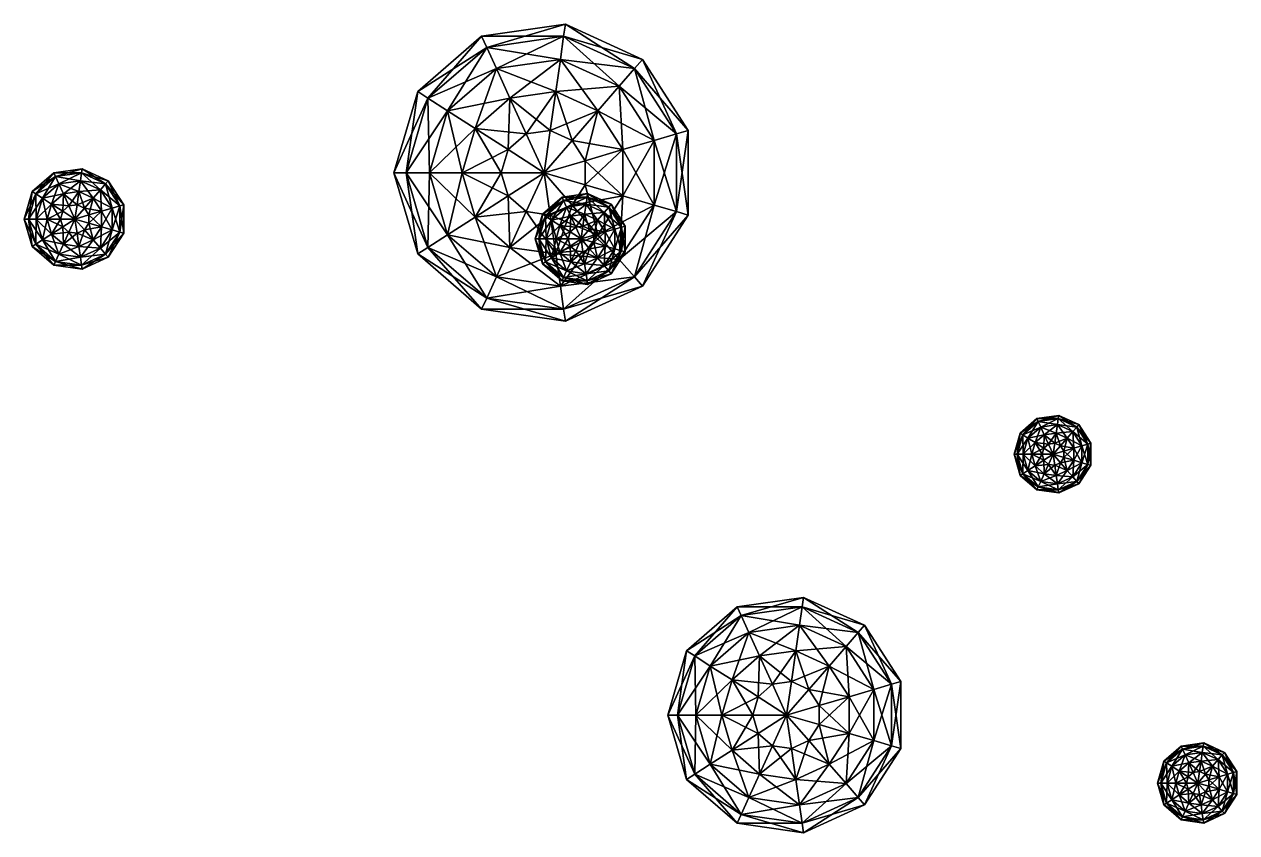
# Model space of a CAD drawing. Header units: metres. Extents: x -9.6 to 40.2, y -11 to 41.4.
# Drawn here: x 21 to 40.18, y -0.57 to 12.22 of the extents above; entities that cross this region are included whole.
import ezdxf

# ---------------------------------------------------------------- set-up
doc = ezdxf.new("R2010")
doc.units = ezdxf.units.M

msp = doc.modelspace()

# ---------------------------------------------------------------- meshes
at = {"layer": '4', "color": 3}
mesh = msp.add_polyface(dxfattribs=at)
corners = [(29.223, 9.874, -4.281), (28.547, 9.874, -4.184), (27.926, 9.874, -3.9), (27.409, 9.874, -3.453), (27.04, 9.874, -2.878), (26.848, 9.874, -2.223), (26.848, 9.874, -1.54), (27.04, 9.874, -0.885), (27.409, 9.874, -0.31), (27.926, 9.874, 0.137), (28.547, 9.874, 0.42), (29.223, 9.874, 0.518), (29.223, 9.874, -4.281), (28.654, 9.509, -4.184), (28.131, 9.173, -3.9), (27.697, 8.894, -3.453), (27.387, 8.694, -2.878), (27.225, 8.59, -2.223), (27.225, 8.59, -1.54), (27.387, 8.694, -0.885), (27.697, 8.894, -0.31), (28.131, 9.173, 0.137), (28.654, 9.509, 0.42), (29.223, 9.874, 0.518), (29.223, 9.874, -4.281), (28.942, 9.259, -4.184), (28.684, 8.694, -3.9), (28.469, 8.225, -3.453), (28.316, 7.889, -2.878), (28.236, 7.714, -2.223), (28.236, 7.714, -1.54), (28.316, 7.889, -0.885), (28.469, 8.225, -0.31), (28.684, 8.694, 0.137), (28.942, 9.259, 0.42), (29.223, 9.874, 0.518), (29.223, 9.874, -4.281), (29.319, 9.205, -4.184), (29.407, 8.59, -3.9), (29.481, 8.08, -3.453), (29.533, 7.714, -2.878), (29.561, 7.524, -2.223), (29.561, 7.524, -1.54), (29.533, 7.714, -0.885), (29.481, 8.08, -0.31), (29.407, 8.59, 0.137), (29.319, 9.205, 0.42), (29.223, 9.874, 0.518), (29.223, 9.874, -4.281), (29.665, 9.363, -4.184), (30.072, 8.894, -3.9), (30.41, 8.504, -3.453), (30.652, 8.225, -2.878), (30.778, 8.08, -2.223), (30.778, 8.08, -1.54), (30.652, 8.225, -0.885), (30.41, 8.504, -0.31), (30.072, 8.894, 0.137), (29.665, 9.363, 0.42), (29.223, 9.874, 0.518), (29.223, 9.874, -4.281), (29.871, 9.684, -4.184), (30.467, 9.509, -3.9), (30.962, 9.363, -3.453), (31.317, 9.259, -2.878), (31.501, 9.205, -2.223), (31.501, 9.205, -1.54), (31.317, 9.259, -0.885), (30.962, 9.363, -0.31), (30.467, 9.509, 0.137), (29.871, 9.684, 0.42), (29.223, 9.874, 0.518), (29.223, 9.874, -4.281), (29.871, 10.065, -4.184), (30.467, 10.24, -3.9), (30.962, 10.385, -3.453), (31.317, 10.489, -2.878), (31.501, 10.543, -2.223), (31.501, 10.543, -1.54), (31.317, 10.489, -0.885), (30.962, 10.385, -0.31), (30.467, 10.24, 0.137), (29.871, 10.065, 0.42), (29.223, 9.874, 0.518), (29.223, 9.874, -4.281), (29.665, 10.385, -4.184), (30.072, 10.855, -3.9), (30.41, 11.245, -3.453), (30.652, 11.524, -2.878), (30.778, 11.669, -2.223), (30.778, 11.669, -1.54), (30.652, 11.524, -0.885), (30.41, 11.245, -0.31), (30.072, 10.855, 0.137), (29.665, 10.385, 0.42), (29.223, 9.874, 0.518), (29.223, 9.874, -4.281), (29.319, 10.543, -4.184), (29.407, 11.158, -3.9), (29.481, 11.669, -3.453), (29.533, 12.034, -2.878), (29.561, 12.225, -2.223), (29.561, 12.225, -1.54), (29.533, 12.034, -0.885), (29.481, 11.669, -0.31), (29.407, 11.158, 0.137), (29.319, 10.543, 0.42), (29.223, 9.874, 0.518), (29.223, 9.874, -4.281), (28.942, 10.489, -4.184), (28.684, 11.054, -3.9), (28.469, 11.524, -3.453), (28.316, 11.859, -2.878), (28.236, 12.034, -2.223), (28.236, 12.034, -1.54), (28.316, 11.859, -0.885), (28.469, 11.524, -0.31), (28.684, 11.054, 0.137), (28.942, 10.489, 0.42), (29.223, 9.874, 0.518), (29.223, 9.874, -4.281), (28.654, 10.24, -4.184), (28.131, 10.576, -3.9), (27.697, 10.855, -3.453), (27.387, 11.054, -2.878), (27.225, 11.158, -2.223), (27.225, 11.158, -1.54), (27.387, 11.054, -0.885), (27.697, 10.855, -0.31), (28.131, 10.576, 0.137), (28.654, 10.24, 0.42), (29.223, 9.874, 0.518), (29.223, 9.874, -4.281), (28.547, 9.874, -4.184), (27.926, 9.874, -3.9), (27.409, 9.874, -3.453), (27.04, 9.874, -2.878), (26.848, 9.874, -2.223), (26.848, 9.874, -1.54), (27.04, 9.874, -0.885), (27.409, 9.874, -0.31), (27.926, 9.874, 0.137), (28.547, 9.874, 0.42), (29.223, 9.874, 0.518)]
mesh.append_faces([[corners[k] for k in face] for face in [(0, 12, 13), (1, 13, 14), (2, 14, 15), (3, 15, 16), (4, 16, 17), (5, 17, 18), (6, 18, 19), (7, 19, 20), (8, 20, 21), (9, 21, 22), (10, 22, 23), (12, 24, 25), (13, 25, 26), (14, 26, 27), (15, 27, 28), (16, 28, 29), (17, 29, 30), (18, 30, 31), (19, 31, 32), (20, 32, 33), (21, 33, 34), (22, 34, 35), (24, 36, 37), (25, 37, 38), (26, 38, 39), (27, 39, 40), (28, 40, 41), (29, 41, 42), (30, 42, 43), (31, 43, 44), (32, 44, 45), (33, 45, 46), (34, 46, 47), (36, 48, 49), (37, 49, 50), (38, 50, 51), (39, 51, 52), (40, 52, 53), (41, 53, 54), (42, 54, 55), (43, 55, 56), (44, 56, 57), (45, 57, 58), (46, 58, 59), (48, 60, 61), (49, 61, 62), (50, 62, 63), (51, 63, 64), (52, 64, 65), (53, 65, 66), (54, 66, 67), (55, 67, 68), (56, 68, 69), (57, 69, 70), (58, 70, 71), (60, 72, 73), (61, 73, 74), (62, 74, 75), (63, 75, 76), (64, 76, 77), (65, 77, 78), (66, 78, 79), (67, 79, 80), (68, 80, 81), (69, 81, 82), (70, 82, 83), (72, 84, 85), (73, 85, 86), (74, 86, 87), (75, 87, 88), (76, 88, 89), (77, 89, 90), (78, 90, 91), (79, 91, 92), (80, 92, 93), (81, 93, 94), (82, 94, 95), (84, 96, 97), (85, 97, 98), (86, 98, 99), (87, 99, 100), (88, 100, 101), (89, 101, 102), (90, 102, 103), (91, 103, 104), (92, 104, 105), (93, 105, 106), (94, 106, 107), (96, 108, 109), (97, 109, 110), (98, 110, 111), (99, 111, 112), (100, 112, 113), (101, 113, 114), (102, 114, 115), (103, 115, 116), (104, 116, 117), (105, 117, 118), (106, 118, 119), (108, 120, 121), (109, 121, 122), (110, 122, 123), (111, 123, 124), (112, 124, 125), (113, 125, 126), (114, 126, 127), (115, 127, 128), (116, 128, 129), (117, 129, 130), (118, 130, 131), (120, 132, 133), (121, 133, 134), (122, 134, 135), (123, 135, 136), (124, 136, 137), (125, 137, 138), (126, 138, 139), (127, 139, 140), (128, 140, 141), (129, 141, 142), (130, 142, 143), (0, 13, 1), (1, 14, 2), (2, 15, 3), (3, 16, 4), (4, 17, 5), (5, 18, 6), (6, 19, 7), (7, 20, 8), (8, 21, 9), (9, 22, 10), (10, 23, 11), (12, 25, 13), (13, 26, 14), (14, 27, 15), (15, 28, 16), (16, 29, 17), (17, 30, 18), (18, 31, 19), (19, 32, 20), (20, 33, 21), (21, 34, 22), (22, 35, 23), (24, 37, 25), (25, 38, 26), (26, 39, 27), (27, 40, 28), (28, 41, 29), (29, 42, 30), (30, 43, 31), (31, 44, 32), (32, 45, 33), (33, 46, 34), (34, 47, 35), (36, 49, 37), (37, 50, 38), (38, 51, 39), (39, 52, 40), (40, 53, 41), (41, 54, 42), (42, 55, 43), (43, 56, 44), (44, 57, 45), (45, 58, 46), (46, 59, 47), (48, 61, 49), (49, 62, 50), (50, 63, 51), (51, 64, 52), (52, 65, 53), (53, 66, 54), (54, 67, 55), (55, 68, 56), (56, 69, 57), (57, 70, 58), (58, 71, 59), (60, 73, 61), (61, 74, 62), (62, 75, 63), (63, 76, 64), (64, 77, 65), (65, 78, 66), (66, 79, 67), (67, 80, 68), (68, 81, 69), (69, 82, 70), (70, 83, 71), (72, 85, 73), (73, 86, 74), (74, 87, 75), (75, 88, 76), (76, 89, 77), (77, 90, 78), (78, 91, 79), (79, 92, 80), (80, 93, 81), (81, 94, 82), (82, 95, 83), (84, 97, 85), (85, 98, 86), (86, 99, 87), (87, 100, 88), (88, 101, 89), (89, 102, 90), (90, 103, 91), (91, 104, 92), (92, 105, 93), (93, 106, 94), (94, 107, 95), (96, 109, 97), (97, 110, 98), (98, 111, 99), (99, 112, 100), (100, 113, 101), (101, 114, 102), (102, 115, 103), (103, 116, 104), (104, 117, 105), (105, 118, 106), (106, 119, 107), (108, 121, 109), (109, 122, 110), (110, 123, 111), (111, 124, 112), (112, 125, 113), (113, 126, 114), (114, 127, 115), (115, 128, 116), (116, 129, 117), (117, 130, 118), (118, 131, 119), (120, 133, 121), (121, 134, 122), (122, 135, 123), (123, 136, 124), (124, 137, 125), (125, 138, 126), (126, 139, 127), (127, 140, 128), (128, 141, 129), (129, 142, 130), (130, 143, 131)]], dxfattribs={"color": 3})
mesh = msp.add_polyface(dxfattribs=at)
corners = [(21.804, 9.142, -3.128), (21.576, 9.142, -3.095), (21.366, 9.142, -2.999), (21.191, 9.142, -2.848), (21.067, 9.142, -2.654), (21.002, 9.142, -2.432), (21.002, 9.142, -2.201), (21.067, 9.142, -1.98), (21.191, 9.142, -1.786), (21.366, 9.142, -1.635), (21.576, 9.142, -1.539), (21.804, 9.142, -1.506), (21.804, 9.142, -3.128), (21.612, 9.019, -3.095), (21.435, 8.905, -2.999), (21.289, 8.811, -2.848), (21.184, 8.743, -2.654), (21.129, 8.708, -2.432), (21.129, 8.708, -2.201), (21.184, 8.743, -1.98), (21.289, 8.811, -1.786), (21.435, 8.905, -1.635), (21.612, 9.019, -1.539), (21.804, 9.142, -1.506), (21.804, 9.142, -3.128), (21.709, 8.934, -3.095), (21.622, 8.743, -2.999), (21.55, 8.585, -2.848), (21.498, 8.471, -2.654), (21.471, 8.412, -2.432), (21.471, 8.412, -2.201), (21.498, 8.471, -1.98), (21.55, 8.585, -1.786), (21.622, 8.743, -1.635), (21.709, 8.934, -1.539), (21.804, 9.142, -1.506), (21.804, 9.142, -3.128), (21.837, 8.916, -3.095), (21.867, 8.708, -2.999), (21.892, 8.536, -2.848), (21.909, 8.412, -2.654), (21.919, 8.348, -2.432), (21.919, 8.348, -2.201), (21.909, 8.412, -1.98), (21.892, 8.536, -1.786), (21.867, 8.708, -1.635), (21.837, 8.916, -1.539), (21.804, 9.142, -1.506), (21.804, 9.142, -3.128), (21.954, 8.97, -3.095), (22.091, 8.811, -2.999), (22.206, 8.679, -2.848), (22.287, 8.585, -2.654), (22.33, 8.536, -2.432), (22.33, 8.536, -2.201), (22.287, 8.585, -1.98), (22.206, 8.679, -1.786), (22.091, 8.811, -1.635), (21.954, 8.97, -1.539), (21.804, 9.142, -1.506), (21.804, 9.142, -3.128), (22.024, 9.078, -3.095), (22.225, 9.019, -2.999), (22.392, 8.97, -2.848), (22.512, 8.934, -2.654), (22.575, 8.916, -2.432), (22.575, 8.916, -2.201), (22.512, 8.934, -1.98), (22.392, 8.97, -1.786), (22.225, 9.019, -1.635), (22.024, 9.078, -1.539), (21.804, 9.142, -1.506), (21.804, 9.142, -3.128), (22.024, 9.207, -3.095), (22.225, 9.266, -2.999), (22.392, 9.315, -2.848), (22.512, 9.35, -2.654), (22.575, 9.368, -2.432), (22.575, 9.368, -2.201), (22.512, 9.35, -1.98), (22.392, 9.315, -1.786), (22.225, 9.266, -1.635), (22.024, 9.207, -1.539), (21.804, 9.142, -1.506), (21.804, 9.142, -3.128), (21.954, 9.315, -3.095), (22.091, 9.474, -2.999), (22.206, 9.605, -2.848), (22.287, 9.7, -2.654), (22.33, 9.749, -2.432), (22.33, 9.749, -2.201), (22.287, 9.7, -1.98), (22.206, 9.605, -1.786), (22.091, 9.474, -1.635), (21.954, 9.315, -1.539), (21.804, 9.142, -1.506), (21.804, 9.142, -3.128), (21.837, 9.368, -3.095), (21.867, 9.576, -2.999), (21.892, 9.749, -2.848), (21.909, 9.872, -2.654), (21.919, 9.937, -2.432), (21.919, 9.937, -2.201), (21.909, 9.872, -1.98), (21.892, 9.749, -1.786), (21.867, 9.576, -1.635), (21.837, 9.368, -1.539), (21.804, 9.142, -1.506), (21.804, 9.142, -3.128), (21.709, 9.35, -3.095), (21.622, 9.541, -2.999), (21.55, 9.7, -2.848), (21.498, 9.813, -2.654), (21.471, 9.872, -2.432), (21.471, 9.872, -2.201), (21.498, 9.813, -1.98), (21.55, 9.7, -1.786), (21.622, 9.541, -1.635), (21.709, 9.35, -1.539), (21.804, 9.142, -1.506), (21.804, 9.142, -3.128), (21.612, 9.266, -3.095), (21.435, 9.379, -2.999), (21.289, 9.474, -2.848), (21.184, 9.541, -2.654), (21.129, 9.576, -2.432), (21.129, 9.576, -2.201), (21.184, 9.541, -1.98), (21.289, 9.474, -1.786), (21.435, 9.379, -1.635), (21.612, 9.266, -1.539), (21.804, 9.142, -1.506), (21.804, 9.142, -3.128), (21.576, 9.142, -3.095), (21.366, 9.142, -2.999), (21.191, 9.142, -2.848), (21.067, 9.142, -2.654), (21.002, 9.142, -2.432), (21.002, 9.142, -2.201), (21.067, 9.142, -1.98), (21.191, 9.142, -1.786), (21.366, 9.142, -1.635), (21.576, 9.142, -1.539), (21.804, 9.142, -1.506)]
mesh.append_faces([[corners[k] for k in face] for face in [(0, 12, 13), (1, 13, 14), (2, 14, 15), (3, 15, 16), (4, 16, 17), (5, 17, 18), (6, 18, 19), (7, 19, 20), (8, 20, 21), (9, 21, 22), (10, 22, 23), (12, 24, 25), (13, 25, 26), (14, 26, 27), (15, 27, 28), (16, 28, 29), (17, 29, 30), (18, 30, 31), (19, 31, 32), (20, 32, 33), (21, 33, 34), (22, 34, 35), (24, 36, 37), (25, 37, 38), (26, 38, 39), (27, 39, 40), (28, 40, 41), (29, 41, 42), (30, 42, 43), (31, 43, 44), (32, 44, 45), (33, 45, 46), (34, 46, 47), (36, 48, 49), (37, 49, 50), (38, 50, 51), (39, 51, 52), (40, 52, 53), (41, 53, 54), (42, 54, 55), (43, 55, 56), (44, 56, 57), (45, 57, 58), (46, 58, 59), (48, 60, 61), (49, 61, 62), (50, 62, 63), (51, 63, 64), (52, 64, 65), (53, 65, 66), (54, 66, 67), (55, 67, 68), (56, 68, 69), (57, 69, 70), (58, 70, 71), (60, 72, 73), (61, 73, 74), (62, 74, 75), (63, 75, 76), (64, 76, 77), (65, 77, 78), (66, 78, 79), (67, 79, 80), (68, 80, 81), (69, 81, 82), (70, 82, 83), (72, 84, 85), (73, 85, 86), (74, 86, 87), (75, 87, 88), (76, 88, 89), (77, 89, 90), (78, 90, 91), (79, 91, 92), (80, 92, 93), (81, 93, 94), (82, 94, 95), (84, 96, 97), (85, 97, 98), (86, 98, 99), (87, 99, 100), (88, 100, 101), (89, 101, 102), (90, 102, 103), (91, 103, 104), (92, 104, 105), (93, 105, 106), (94, 106, 107), (96, 108, 109), (97, 109, 110), (98, 110, 111), (99, 111, 112), (100, 112, 113), (101, 113, 114), (102, 114, 115), (103, 115, 116), (104, 116, 117), (105, 117, 118), (106, 118, 119), (108, 120, 121), (109, 121, 122), (110, 122, 123), (111, 123, 124), (112, 124, 125), (113, 125, 126), (114, 126, 127), (115, 127, 128), (116, 128, 129), (117, 129, 130), (118, 130, 131), (120, 132, 133), (121, 133, 134), (122, 134, 135), (123, 135, 136), (124, 136, 137), (125, 137, 138), (126, 138, 139), (127, 139, 140), (128, 140, 141), (129, 141, 142), (130, 142, 143), (0, 13, 1), (1, 14, 2), (2, 15, 3), (3, 16, 4), (4, 17, 5), (5, 18, 6), (6, 19, 7), (7, 20, 8), (8, 21, 9), (9, 22, 10), (10, 23, 11), (12, 25, 13), (13, 26, 14), (14, 27, 15), (15, 28, 16), (16, 29, 17), (17, 30, 18), (18, 31, 19), (19, 32, 20), (20, 33, 21), (21, 34, 22), (22, 35, 23), (24, 37, 25), (25, 38, 26), (26, 39, 27), (27, 40, 28), (28, 41, 29), (29, 42, 30), (30, 43, 31), (31, 44, 32), (32, 45, 33), (33, 46, 34), (34, 47, 35), (36, 49, 37), (37, 50, 38), (38, 51, 39), (39, 52, 40), (40, 53, 41), (41, 54, 42), (42, 55, 43), (43, 56, 44), (44, 57, 45), (45, 58, 46), (46, 59, 47), (48, 61, 49), (49, 62, 50), (50, 63, 51), (51, 64, 52), (52, 65, 53), (53, 66, 54), (54, 67, 55), (55, 68, 56), (56, 69, 57), (57, 70, 58), (58, 71, 59), (60, 73, 61), (61, 74, 62), (62, 75, 63), (63, 76, 64), (64, 77, 65), (65, 78, 66), (66, 79, 67), (67, 80, 68), (68, 81, 69), (69, 82, 70), (70, 83, 71), (72, 85, 73), (73, 86, 74), (74, 87, 75), (75, 88, 76), (76, 89, 77), (77, 90, 78), (78, 91, 79), (79, 92, 80), (80, 93, 81), (81, 94, 82), (82, 95, 83), (84, 97, 85), (85, 98, 86), (86, 99, 87), (87, 100, 88), (88, 101, 89), (89, 102, 90), (90, 103, 91), (91, 104, 92), (92, 105, 93), (93, 106, 94), (94, 107, 95), (96, 109, 97), (97, 110, 98), (98, 111, 99), (99, 112, 100), (100, 113, 101), (101, 114, 102), (102, 115, 103), (103, 116, 104), (104, 117, 105), (105, 118, 106), (106, 119, 107), (108, 121, 109), (109, 122, 110), (110, 123, 111), (111, 124, 112), (112, 125, 113), (113, 126, 114), (114, 127, 115), (115, 128, 116), (116, 129, 117), (117, 130, 118), (118, 131, 119), (120, 133, 121), (121, 134, 122), (122, 135, 123), (123, 136, 124), (124, 137, 125), (125, 138, 126), (126, 139, 127), (127, 140, 128), (128, 141, 129), (129, 142, 130), (130, 143, 131)]], dxfattribs={"color": 3})
mesh = msp.add_polyface(dxfattribs=at)
corners = [(29.809, 8.826, 5.524), (29.602, 8.826, 5.554), (29.412, 8.826, 5.641), (29.254, 8.826, 5.778), (29.141, 8.826, 5.954), (29.082, 8.826, 6.154), (29.082, 8.826, 6.363), (29.141, 8.826, 6.564), (29.254, 8.826, 6.74), (29.412, 8.826, 6.877), (29.602, 8.826, 6.964), (29.809, 8.826, 6.994), (29.809, 8.826, 5.524), (29.635, 8.714, 5.554), (29.475, 8.611, 5.641), (29.342, 8.526, 5.778), (29.247, 8.465, 5.954), (29.197, 8.433, 6.154), (29.197, 8.433, 6.363), (29.247, 8.465, 6.564), (29.342, 8.526, 6.74), (29.475, 8.611, 6.877), (29.635, 8.714, 6.964), (29.809, 8.826, 6.994), (29.809, 8.826, 5.524), (29.723, 8.638, 5.554), (29.644, 8.465, 5.641), (29.578, 8.321, 5.778), (29.531, 8.218, 5.954), (29.507, 8.165, 6.154), (29.507, 8.165, 6.363), (29.531, 8.218, 6.564), (29.578, 8.321, 6.74), (29.644, 8.465, 6.877), (29.723, 8.638, 6.964), (29.809, 8.826, 6.994), (29.809, 8.826, 5.524), (29.838, 8.621, 5.554), (29.865, 8.433, 5.641), (29.888, 8.276, 5.778), (29.904, 8.165, 5.954), (29.912, 8.106, 6.154), (29.912, 8.106, 6.363), (29.904, 8.165, 6.564), (29.888, 8.276, 6.74), (29.865, 8.433, 6.877), (29.838, 8.621, 6.964), (29.809, 8.826, 6.994), (29.809, 8.826, 5.524), (29.944, 8.67, 5.554), (30.069, 8.526, 5.641), (30.172, 8.406, 5.778), (30.247, 8.321, 5.954), (30.285, 8.276, 6.154), (30.285, 8.276, 6.363), (30.247, 8.321, 6.564), (30.172, 8.406, 6.74), (30.069, 8.526, 6.877), (29.944, 8.67, 6.964), (29.809, 8.826, 6.994), (29.809, 8.826, 5.524), (30.008, 8.768, 5.554), (30.19, 8.714, 5.641), (30.342, 8.67, 5.778), (30.45, 8.638, 5.954), (30.507, 8.621, 6.154), (30.507, 8.621, 6.363), (30.45, 8.638, 6.564), (30.342, 8.67, 6.74), (30.19, 8.714, 6.877), (30.008, 8.768, 6.964), (29.809, 8.826, 6.994), (29.809, 8.826, 5.524), (30.008, 8.884, 5.554), (30.19, 8.938, 5.641), (30.342, 8.982, 5.778), (30.45, 9.014, 5.954), (30.507, 9.031, 6.154), (30.507, 9.031, 6.363), (30.45, 9.014, 6.564), (30.342, 8.982, 6.74), (30.19, 8.938, 6.877), (30.008, 8.884, 6.964), (29.809, 8.826, 6.994), (29.809, 8.826, 5.524), (29.944, 8.982, 5.554), (30.069, 9.126, 5.641), (30.172, 9.246, 5.778), (30.247, 9.331, 5.954), (30.285, 9.376, 6.154), (30.285, 9.376, 6.363), (30.247, 9.331, 6.564), (30.172, 9.246, 6.74), (30.069, 9.126, 6.877), (29.944, 8.982, 6.964), (29.809, 8.826, 6.994), (29.809, 8.826, 5.524), (29.838, 9.031, 5.554), (29.865, 9.219, 5.641), (29.888, 9.376, 5.778), (29.904, 9.487, 5.954), (29.912, 9.546, 6.154), (29.912, 9.546, 6.363), (29.904, 9.487, 6.564), (29.888, 9.376, 6.74), (29.865, 9.219, 6.877), (29.838, 9.031, 6.964), (29.809, 8.826, 6.994), (29.809, 8.826, 5.524), (29.723, 9.014, 5.554), (29.644, 9.187, 5.641), (29.578, 9.331, 5.778), (29.531, 9.434, 5.954), (29.507, 9.487, 6.154), (29.507, 9.487, 6.363), (29.531, 9.434, 6.564), (29.578, 9.331, 6.74), (29.644, 9.187, 6.877), (29.723, 9.014, 6.964), (29.809, 8.826, 6.994), (29.809, 8.826, 5.524), (29.635, 8.938, 5.554), (29.475, 9.041, 5.641), (29.342, 9.126, 5.778), (29.247, 9.187, 5.954), (29.197, 9.219, 6.154), (29.197, 9.219, 6.363), (29.247, 9.187, 6.564), (29.342, 9.126, 6.74), (29.475, 9.041, 6.877), (29.635, 8.938, 6.964), (29.809, 8.826, 6.994), (29.809, 8.826, 5.524), (29.602, 8.826, 5.554), (29.412, 8.826, 5.641), (29.254, 8.826, 5.778), (29.141, 8.826, 5.954), (29.082, 8.826, 6.154), (29.082, 8.826, 6.363), (29.141, 8.826, 6.564), (29.254, 8.826, 6.74), (29.412, 8.826, 6.877), (29.602, 8.826, 6.964), (29.809, 8.826, 6.994)]
mesh.append_faces([[corners[k] for k in face] for face in [(0, 12, 13), (1, 13, 14), (2, 14, 15), (3, 15, 16), (4, 16, 17), (5, 17, 18), (6, 18, 19), (7, 19, 20), (8, 20, 21), (9, 21, 22), (10, 22, 23), (12, 24, 25), (13, 25, 26), (14, 26, 27), (15, 27, 28), (16, 28, 29), (17, 29, 30), (18, 30, 31), (19, 31, 32), (20, 32, 33), (21, 33, 34), (22, 34, 35), (24, 36, 37), (25, 37, 38), (26, 38, 39), (27, 39, 40), (28, 40, 41), (29, 41, 42), (30, 42, 43), (31, 43, 44), (32, 44, 45), (33, 45, 46), (34, 46, 47), (36, 48, 49), (37, 49, 50), (38, 50, 51), (39, 51, 52), (40, 52, 53), (41, 53, 54), (42, 54, 55), (43, 55, 56), (44, 56, 57), (45, 57, 58), (46, 58, 59), (48, 60, 61), (49, 61, 62), (50, 62, 63), (51, 63, 64), (52, 64, 65), (53, 65, 66), (54, 66, 67), (55, 67, 68), (56, 68, 69), (57, 69, 70), (58, 70, 71), (60, 72, 73), (61, 73, 74), (62, 74, 75), (63, 75, 76), (64, 76, 77), (65, 77, 78), (66, 78, 79), (67, 79, 80), (68, 80, 81), (69, 81, 82), (70, 82, 83), (72, 84, 85), (73, 85, 86), (74, 86, 87), (75, 87, 88), (76, 88, 89), (77, 89, 90), (78, 90, 91), (79, 91, 92), (80, 92, 93), (81, 93, 94), (82, 94, 95), (84, 96, 97), (85, 97, 98), (86, 98, 99), (87, 99, 100), (88, 100, 101), (89, 101, 102), (90, 102, 103), (91, 103, 104), (92, 104, 105), (93, 105, 106), (94, 106, 107), (96, 108, 109), (97, 109, 110), (98, 110, 111), (99, 111, 112), (100, 112, 113), (101, 113, 114), (102, 114, 115), (103, 115, 116), (104, 116, 117), (105, 117, 118), (106, 118, 119), (108, 120, 121), (109, 121, 122), (110, 122, 123), (111, 123, 124), (112, 124, 125), (113, 125, 126), (114, 126, 127), (115, 127, 128), (116, 128, 129), (117, 129, 130), (118, 130, 131), (120, 132, 133), (121, 133, 134), (122, 134, 135), (123, 135, 136), (124, 136, 137), (125, 137, 138), (126, 138, 139), (127, 139, 140), (128, 140, 141), (129, 141, 142), (130, 142, 143), (0, 13, 1), (1, 14, 2), (2, 15, 3), (3, 16, 4), (4, 17, 5), (5, 18, 6), (6, 19, 7), (7, 20, 8), (8, 21, 9), (9, 22, 10), (10, 23, 11), (12, 25, 13), (13, 26, 14), (14, 27, 15), (15, 28, 16), (16, 29, 17), (17, 30, 18), (18, 31, 19), (19, 32, 20), (20, 33, 21), (21, 34, 22), (22, 35, 23), (24, 37, 25), (25, 38, 26), (26, 39, 27), (27, 40, 28), (28, 41, 29), (29, 42, 30), (30, 43, 31), (31, 44, 32), (32, 45, 33), (33, 46, 34), (34, 47, 35), (36, 49, 37), (37, 50, 38), (38, 51, 39), (39, 52, 40), (40, 53, 41), (41, 54, 42), (42, 55, 43), (43, 56, 44), (44, 57, 45), (45, 58, 46), (46, 59, 47), (48, 61, 49), (49, 62, 50), (50, 63, 51), (51, 64, 52), (52, 65, 53), (53, 66, 54), (54, 67, 55), (55, 68, 56), (56, 69, 57), (57, 70, 58), (58, 71, 59), (60, 73, 61), (61, 74, 62), (62, 75, 63), (63, 76, 64), (64, 77, 65), (65, 78, 66), (66, 79, 67), (67, 80, 68), (68, 81, 69), (69, 82, 70), (70, 83, 71), (72, 85, 73), (73, 86, 74), (74, 87, 75), (75, 88, 76), (76, 89, 77), (77, 90, 78), (78, 91, 79), (79, 92, 80), (80, 93, 81), (81, 94, 82), (82, 95, 83), (84, 97, 85), (85, 98, 86), (86, 99, 87), (87, 100, 88), (88, 101, 89), (89, 102, 90), (90, 103, 91), (91, 104, 92), (92, 105, 93), (93, 106, 94), (94, 107, 95), (96, 109, 97), (97, 110, 98), (98, 111, 99), (99, 112, 100), (100, 113, 101), (101, 114, 102), (102, 115, 103), (103, 116, 104), (104, 117, 105), (105, 118, 106), (106, 119, 107), (108, 121, 109), (109, 122, 110), (110, 123, 111), (111, 124, 112), (112, 125, 113), (113, 126, 114), (114, 127, 115), (115, 128, 116), (116, 129, 117), (117, 130, 118), (118, 131, 119), (120, 133, 121), (121, 134, 122), (122, 135, 123), (123, 136, 124), (124, 137, 125), (125, 138, 126), (126, 139, 127), (127, 140, 128), (128, 141, 129), (129, 142, 130), (130, 143, 131)]], dxfattribs={"color": 3})
mesh = msp.add_polyface(dxfattribs=at)
corners = [(37.275, 5.42, 1.462), (37.099, 5.42, 1.488), (36.937, 5.42, 1.562), (36.802, 5.42, 1.678), (36.706, 5.42, 1.828), (36.656, 5.42, 1.999), (36.656, 5.42, 2.177), (36.706, 5.42, 2.348), (36.802, 5.42, 2.497), (36.937, 5.42, 2.614), (37.099, 5.42, 2.688), (37.275, 5.42, 2.713), (37.275, 5.42, 1.462), (37.127, 5.324, 1.488), (36.991, 5.237, 1.562), (36.877, 5.164, 1.678), (36.796, 5.112, 1.828), (36.754, 5.085, 1.999), (36.754, 5.085, 2.177), (36.796, 5.112, 2.348), (36.877, 5.164, 2.497), (36.991, 5.237, 2.614), (37.127, 5.324, 2.688), (37.275, 5.42, 2.713), (37.275, 5.42, 1.462), (37.202, 5.259, 1.488), (37.135, 5.112, 1.562), (37.079, 4.99, 1.678), (37.039, 4.902, 1.828), (37.018, 4.856, 1.999), (37.018, 4.856, 2.177), (37.039, 4.902, 2.348), (37.079, 4.99, 2.497), (37.135, 5.112, 2.614), (37.202, 5.259, 2.688), (37.275, 5.42, 2.713), (37.275, 5.42, 1.462), (37.3, 5.245, 1.488), (37.323, 5.085, 1.562), (37.342, 4.952, 1.678), (37.356, 4.856, 1.828), (37.363, 4.807, 1.999), (37.363, 4.807, 2.177), (37.356, 4.856, 2.348), (37.342, 4.952, 2.497), (37.323, 5.085, 2.614), (37.3, 5.245, 2.688), (37.275, 5.42, 2.713), (37.275, 5.42, 1.462), (37.391, 5.286, 1.488), (37.497, 5.164, 1.562), (37.585, 5.062, 1.678), (37.648, 4.99, 1.828), (37.681, 4.952, 1.999), (37.681, 4.952, 2.177), (37.648, 4.99, 2.348), (37.585, 5.062, 2.497), (37.497, 5.164, 2.614), (37.391, 5.286, 2.688), (37.275, 5.42, 2.713), (37.275, 5.42, 1.462), (37.444, 5.37, 1.488), (37.6, 5.324, 1.562), (37.729, 5.286, 1.678), (37.821, 5.259, 1.828), (37.869, 5.245, 1.999), (37.869, 5.245, 2.177), (37.821, 5.259, 2.348), (37.729, 5.286, 2.497), (37.6, 5.324, 2.614), (37.444, 5.37, 2.688), (37.275, 5.42, 2.713), (37.275, 5.42, 1.462), (37.444, 5.469, 1.488), (37.6, 5.515, 1.562), (37.729, 5.553, 1.678), (37.821, 5.58, 1.828), (37.869, 5.594, 1.999), (37.869, 5.594, 2.177), (37.821, 5.58, 2.348), (37.729, 5.553, 2.497), (37.6, 5.515, 2.614), (37.444, 5.469, 2.688), (37.275, 5.42, 2.713), (37.275, 5.42, 1.462), (37.391, 5.553, 1.488), (37.497, 5.675, 1.562), (37.585, 5.777, 1.678), (37.648, 5.85, 1.828), (37.681, 5.888, 1.999), (37.681, 5.888, 2.177), (37.648, 5.85, 2.348), (37.585, 5.777, 2.497), (37.497, 5.675, 2.614), (37.391, 5.553, 2.688), (37.275, 5.42, 2.713), (37.275, 5.42, 1.462), (37.3, 5.594, 1.488), (37.323, 5.754, 1.562), (37.342, 5.888, 1.678), (37.356, 5.983, 1.828), (37.363, 6.033, 1.999), (37.363, 6.033, 2.177), (37.356, 5.983, 2.348), (37.342, 5.888, 2.497), (37.323, 5.754, 2.614), (37.3, 5.594, 2.688), (37.275, 5.42, 2.713), (37.275, 5.42, 1.462), (37.202, 5.58, 1.488), (37.135, 5.727, 1.562), (37.079, 5.85, 1.678), (37.039, 5.937, 1.828), (37.018, 5.983, 1.999), (37.018, 5.983, 2.177), (37.039, 5.937, 2.348), (37.079, 5.85, 2.497), (37.135, 5.727, 2.614), (37.202, 5.58, 2.688), (37.275, 5.42, 2.713), (37.275, 5.42, 1.462), (37.127, 5.515, 1.488), (36.991, 5.603, 1.562), (36.877, 5.675, 1.678), (36.796, 5.727, 1.828), (36.754, 5.754, 1.999), (36.754, 5.754, 2.177), (36.796, 5.727, 2.348), (36.877, 5.675, 2.497), (36.991, 5.603, 2.614), (37.127, 5.515, 2.688), (37.275, 5.42, 2.713), (37.275, 5.42, 1.462), (37.099, 5.42, 1.488), (36.937, 5.42, 1.562), (36.802, 5.42, 1.678), (36.706, 5.42, 1.828), (36.656, 5.42, 1.999), (36.656, 5.42, 2.177), (36.706, 5.42, 2.348), (36.802, 5.42, 2.497), (36.937, 5.42, 2.614), (37.099, 5.42, 2.688), (37.275, 5.42, 2.713)]
mesh.append_faces([[corners[k] for k in face] for face in [(0, 12, 13), (1, 13, 14), (2, 14, 15), (3, 15, 16), (4, 16, 17), (5, 17, 18), (6, 18, 19), (7, 19, 20), (8, 20, 21), (9, 21, 22), (10, 22, 23), (12, 24, 25), (13, 25, 26), (14, 26, 27), (15, 27, 28), (16, 28, 29), (17, 29, 30), (18, 30, 31), (19, 31, 32), (20, 32, 33), (21, 33, 34), (22, 34, 35), (24, 36, 37), (25, 37, 38), (26, 38, 39), (27, 39, 40), (28, 40, 41), (29, 41, 42), (30, 42, 43), (31, 43, 44), (32, 44, 45), (33, 45, 46), (34, 46, 47), (36, 48, 49), (37, 49, 50), (38, 50, 51), (39, 51, 52), (40, 52, 53), (41, 53, 54), (42, 54, 55), (43, 55, 56), (44, 56, 57), (45, 57, 58), (46, 58, 59), (48, 60, 61), (49, 61, 62), (50, 62, 63), (51, 63, 64), (52, 64, 65), (53, 65, 66), (54, 66, 67), (55, 67, 68), (56, 68, 69), (57, 69, 70), (58, 70, 71), (60, 72, 73), (61, 73, 74), (62, 74, 75), (63, 75, 76), (64, 76, 77), (65, 77, 78), (66, 78, 79), (67, 79, 80), (68, 80, 81), (69, 81, 82), (70, 82, 83), (72, 84, 85), (73, 85, 86), (74, 86, 87), (75, 87, 88), (76, 88, 89), (77, 89, 90), (78, 90, 91), (79, 91, 92), (80, 92, 93), (81, 93, 94), (82, 94, 95), (84, 96, 97), (85, 97, 98), (86, 98, 99), (87, 99, 100), (88, 100, 101), (89, 101, 102), (90, 102, 103), (91, 103, 104), (92, 104, 105), (93, 105, 106), (94, 106, 107), (96, 108, 109), (97, 109, 110), (98, 110, 111), (99, 111, 112), (100, 112, 113), (101, 113, 114), (102, 114, 115), (103, 115, 116), (104, 116, 117), (105, 117, 118), (106, 118, 119), (108, 120, 121), (109, 121, 122), (110, 122, 123), (111, 123, 124), (112, 124, 125), (113, 125, 126), (114, 126, 127), (115, 127, 128), (116, 128, 129), (117, 129, 130), (118, 130, 131), (120, 132, 133), (121, 133, 134), (122, 134, 135), (123, 135, 136), (124, 136, 137), (125, 137, 138), (126, 138, 139), (127, 139, 140), (128, 140, 141), (129, 141, 142), (130, 142, 143), (0, 13, 1), (1, 14, 2), (2, 15, 3), (3, 16, 4), (4, 17, 5), (5, 18, 6), (6, 19, 7), (7, 20, 8), (8, 21, 9), (9, 22, 10), (10, 23, 11), (12, 25, 13), (13, 26, 14), (14, 27, 15), (15, 28, 16), (16, 29, 17), (17, 30, 18), (18, 31, 19), (19, 32, 20), (20, 33, 21), (21, 34, 22), (22, 35, 23), (24, 37, 25), (25, 38, 26), (26, 39, 27), (27, 40, 28), (28, 41, 29), (29, 42, 30), (30, 43, 31), (31, 44, 32), (32, 45, 33), (33, 46, 34), (34, 47, 35), (36, 49, 37), (37, 50, 38), (38, 51, 39), (39, 52, 40), (40, 53, 41), (41, 54, 42), (42, 55, 43), (43, 56, 44), (44, 57, 45), (45, 58, 46), (46, 59, 47), (48, 61, 49), (49, 62, 50), (50, 63, 51), (51, 64, 52), (52, 65, 53), (53, 66, 54), (54, 67, 55), (55, 68, 56), (56, 69, 57), (57, 70, 58), (58, 71, 59), (60, 73, 61), (61, 74, 62), (62, 75, 63), (63, 76, 64), (64, 77, 65), (65, 78, 66), (66, 79, 67), (67, 80, 68), (68, 81, 69), (69, 82, 70), (70, 83, 71), (72, 85, 73), (73, 86, 74), (74, 87, 75), (75, 88, 76), (76, 89, 77), (77, 90, 78), (78, 91, 79), (79, 92, 80), (80, 93, 81), (81, 94, 82), (82, 95, 83), (84, 97, 85), (85, 98, 86), (86, 99, 87), (87, 100, 88), (88, 101, 89), (89, 102, 90), (90, 103, 91), (91, 104, 92), (92, 105, 93), (93, 106, 94), (94, 107, 95), (96, 109, 97), (97, 110, 98), (98, 111, 99), (99, 112, 100), (100, 113, 101), (101, 114, 102), (102, 115, 103), (103, 116, 104), (104, 117, 105), (105, 118, 106), (106, 119, 107), (108, 121, 109), (109, 122, 110), (110, 123, 111), (111, 124, 112), (112, 125, 113), (113, 126, 114), (114, 127, 115), (115, 128, 116), (116, 129, 117), (117, 130, 118), (118, 131, 119), (120, 133, 121), (121, 134, 122), (122, 135, 123), (123, 136, 124), (124, 137, 125), (125, 138, 126), (126, 139, 127), (127, 140, 128), (128, 141, 129), (129, 142, 130), (130, 143, 131)]], dxfattribs={"color": 3})
mesh = msp.add_polyface(dxfattribs=at)
corners = [(33.06, 1.292, 5.942), (32.525, 1.292, 6.019), (32.033, 1.292, 6.244), (31.624, 1.292, 6.598), (31.331, 1.292, 7.053), (31.179, 1.292, 7.572), (31.179, 1.292, 8.114), (31.331, 1.292, 8.633), (31.624, 1.292, 9.088), (32.033, 1.292, 9.442), (32.525, 1.292, 9.667), (33.06, 1.292, 9.744), (33.06, 1.292, 5.942), (32.61, 1.002, 6.019), (32.196, 0.736, 6.244), (31.852, 0.515, 6.598), (31.606, 0.357, 7.053), (31.477, 0.274, 7.572), (31.477, 0.274, 8.114), (31.606, 0.357, 8.633), (31.852, 0.515, 9.088), (32.196, 0.736, 9.442), (32.61, 1.002, 9.667), (33.06, 1.292, 9.744), (33.06, 1.292, 5.942), (32.838, 0.804, 6.019), (32.633, 0.357, 6.244), (32.463, -0.015, 6.598), (32.342, -0.282, 7.053), (32.279, -0.42, 7.572), (32.279, -0.42, 8.114), (32.342, -0.282, 8.633), (32.463, -0.015, 9.088), (32.633, 0.357, 9.442), (32.838, 0.804, 9.667), (33.06, 1.292, 9.744), (33.06, 1.292, 5.942), (33.137, 0.761, 6.019), (33.207, 0.274, 6.244), (33.265, -0.131, 6.598), (33.306, -0.42, 7.053), (33.328, -0.571, 7.572), (33.328, -0.571, 8.114), (33.306, -0.42, 8.633), (33.265, -0.131, 9.088), (33.207, 0.274, 9.442), (33.137, 0.761, 9.667), (33.06, 1.292, 9.744), (33.06, 1.292, 5.942), (33.411, 0.887, 6.019), (33.733, 0.515, 6.244), (34.001, 0.206, 6.598), (34.193, -0.015, 7.053), (34.293, -0.131, 7.572), (34.293, -0.131, 8.114), (34.193, -0.015, 8.633), (34.001, 0.206, 9.088), (33.733, 0.515, 9.442), (33.411, 0.887, 9.667), (33.06, 1.292, 9.744), (33.06, 1.292, 5.942), (33.574, 1.141, 6.019), (34.047, 1.002, 6.244), (34.439, 0.887, 6.598), (34.72, 0.804, 7.053), (34.866, 0.761, 7.572), (34.866, 0.761, 8.114), (34.72, 0.804, 8.633), (34.439, 0.887, 9.088), (34.047, 1.002, 9.442), (33.574, 1.141, 9.667), (33.06, 1.292, 9.744), (33.06, 1.292, 5.942), (33.574, 1.443, 6.019), (34.047, 1.581, 6.244), (34.439, 1.696, 6.598), (34.72, 1.779, 7.053), (34.866, 1.822, 7.572), (34.866, 1.822, 8.114), (34.72, 1.779, 8.633), (34.439, 1.696, 9.088), (34.047, 1.581, 9.442), (33.574, 1.443, 9.667), (33.06, 1.292, 9.744), (33.06, 1.292, 5.942), (33.411, 1.696, 6.019), (33.733, 2.068, 6.244), (34.001, 2.377, 6.598), (34.193, 2.599, 7.053), (34.293, 2.714, 7.572), (34.293, 2.714, 8.114), (34.193, 2.599, 8.633), (34.001, 2.377, 9.088), (33.733, 2.068, 9.442), (33.411, 1.696, 9.667), (33.06, 1.292, 9.744), (33.06, 1.292, 5.942), (33.137, 1.822, 6.019), (33.207, 2.309, 6.244), (33.265, 2.714, 6.598), (33.306, 3.003, 7.053), (33.328, 3.154, 7.572), (33.328, 3.154, 8.114), (33.306, 3.003, 8.633), (33.265, 2.714, 9.088), (33.207, 2.309, 9.442), (33.137, 1.822, 9.667), (33.06, 1.292, 9.744), (33.06, 1.292, 5.942), (32.838, 1.779, 6.019), (32.633, 2.227, 6.244), (32.463, 2.599, 6.598), (32.342, 2.865, 7.053), (32.279, 3.003, 7.572), (32.279, 3.003, 8.114), (32.342, 2.865, 8.633), (32.463, 2.599, 9.088), (32.633, 2.227, 9.442), (32.838, 1.779, 9.667), (33.06, 1.292, 9.744), (33.06, 1.292, 5.942), (32.61, 1.581, 6.019), (32.196, 1.847, 6.244), (31.852, 2.068, 6.598), (31.606, 2.227, 7.053), (31.477, 2.309, 7.572), (31.477, 2.309, 8.114), (31.606, 2.227, 8.633), (31.852, 2.068, 9.088), (32.196, 1.847, 9.442), (32.61, 1.581, 9.667), (33.06, 1.292, 9.744), (33.06, 1.292, 5.942), (32.525, 1.292, 6.019), (32.033, 1.292, 6.244), (31.624, 1.292, 6.598), (31.331, 1.292, 7.053), (31.179, 1.292, 7.572), (31.179, 1.292, 8.114), (31.331, 1.292, 8.633), (31.624, 1.292, 9.088), (32.033, 1.292, 9.442), (32.525, 1.292, 9.667), (33.06, 1.292, 9.744)]
mesh.append_faces([[corners[k] for k in face] for face in [(0, 12, 13), (1, 13, 14), (2, 14, 15), (3, 15, 16), (4, 16, 17), (5, 17, 18), (6, 18, 19), (7, 19, 20), (8, 20, 21), (9, 21, 22), (10, 22, 23), (12, 24, 25), (13, 25, 26), (14, 26, 27), (15, 27, 28), (16, 28, 29), (17, 29, 30), (18, 30, 31), (19, 31, 32), (20, 32, 33), (21, 33, 34), (22, 34, 35), (24, 36, 37), (25, 37, 38), (26, 38, 39), (27, 39, 40), (28, 40, 41), (29, 41, 42), (30, 42, 43), (31, 43, 44), (32, 44, 45), (33, 45, 46), (34, 46, 47), (36, 48, 49), (37, 49, 50), (38, 50, 51), (39, 51, 52), (40, 52, 53), (41, 53, 54), (42, 54, 55), (43, 55, 56), (44, 56, 57), (45, 57, 58), (46, 58, 59), (48, 60, 61), (49, 61, 62), (50, 62, 63), (51, 63, 64), (52, 64, 65), (53, 65, 66), (54, 66, 67), (55, 67, 68), (56, 68, 69), (57, 69, 70), (58, 70, 71), (60, 72, 73), (61, 73, 74), (62, 74, 75), (63, 75, 76), (64, 76, 77), (65, 77, 78), (66, 78, 79), (67, 79, 80), (68, 80, 81), (69, 81, 82), (70, 82, 83), (72, 84, 85), (73, 85, 86), (74, 86, 87), (75, 87, 88), (76, 88, 89), (77, 89, 90), (78, 90, 91), (79, 91, 92), (80, 92, 93), (81, 93, 94), (82, 94, 95), (84, 96, 97), (85, 97, 98), (86, 98, 99), (87, 99, 100), (88, 100, 101), (89, 101, 102), (90, 102, 103), (91, 103, 104), (92, 104, 105), (93, 105, 106), (94, 106, 107), (96, 108, 109), (97, 109, 110), (98, 110, 111), (99, 111, 112), (100, 112, 113), (101, 113, 114), (102, 114, 115), (103, 115, 116), (104, 116, 117), (105, 117, 118), (106, 118, 119), (108, 120, 121), (109, 121, 122), (110, 122, 123), (111, 123, 124), (112, 124, 125), (113, 125, 126), (114, 126, 127), (115, 127, 128), (116, 128, 129), (117, 129, 130), (118, 130, 131), (120, 132, 133), (121, 133, 134), (122, 134, 135), (123, 135, 136), (124, 136, 137), (125, 137, 138), (126, 138, 139), (127, 139, 140), (128, 140, 141), (129, 141, 142), (130, 142, 143), (0, 13, 1), (1, 14, 2), (2, 15, 3), (3, 16, 4), (4, 17, 5), (5, 18, 6), (6, 19, 7), (7, 20, 8), (8, 21, 9), (9, 22, 10), (10, 23, 11), (12, 25, 13), (13, 26, 14), (14, 27, 15), (15, 28, 16), (16, 29, 17), (17, 30, 18), (18, 31, 19), (19, 32, 20), (20, 33, 21), (21, 34, 22), (22, 35, 23), (24, 37, 25), (25, 38, 26), (26, 39, 27), (27, 40, 28), (28, 41, 29), (29, 42, 30), (30, 43, 31), (31, 44, 32), (32, 45, 33), (33, 46, 34), (34, 47, 35), (36, 49, 37), (37, 50, 38), (38, 51, 39), (39, 52, 40), (40, 53, 41), (41, 54, 42), (42, 55, 43), (43, 56, 44), (44, 57, 45), (45, 58, 46), (46, 59, 47), (48, 61, 49), (49, 62, 50), (50, 63, 51), (51, 64, 52), (52, 65, 53), (53, 66, 54), (54, 67, 55), (55, 68, 56), (56, 69, 57), (57, 70, 58), (58, 71, 59), (60, 73, 61), (61, 74, 62), (62, 75, 63), (63, 76, 64), (64, 77, 65), (65, 78, 66), (66, 79, 67), (67, 80, 68), (68, 81, 69), (69, 82, 70), (70, 83, 71), (72, 85, 73), (73, 86, 74), (74, 87, 75), (75, 88, 76), (76, 89, 77), (77, 90, 78), (78, 91, 79), (79, 92, 80), (80, 93, 81), (81, 94, 82), (82, 95, 83), (84, 97, 85), (85, 98, 86), (86, 99, 87), (87, 100, 88), (88, 101, 89), (89, 102, 90), (90, 103, 91), (91, 104, 92), (92, 105, 93), (93, 106, 94), (94, 107, 95), (96, 109, 97), (97, 110, 98), (98, 111, 99), (99, 112, 100), (100, 113, 101), (101, 114, 102), (102, 115, 103), (103, 116, 104), (104, 117, 105), (105, 118, 106), (106, 119, 107), (108, 121, 109), (109, 122, 110), (110, 123, 111), (111, 124, 112), (112, 125, 113), (113, 126, 114), (114, 127, 115), (115, 128, 116), (116, 129, 117), (117, 130, 118), (118, 131, 119), (120, 133, 121), (121, 134, 122), (122, 135, 123), (123, 136, 124), (124, 137, 125), (125, 138, 126), (126, 139, 127), (127, 140, 128), (128, 141, 129), (129, 142, 130), (130, 143, 131)]], dxfattribs={"color": 3})
mesh = msp.add_polyface(dxfattribs=at)
corners = [(39.564, 0.216, -0.184), (39.382, 0.216, -0.158), (39.215, 0.216, -0.082), (39.076, 0.216, 0.039), (38.976, 0.216, 0.194), (38.924, 0.216, 0.37), (38.924, 0.216, 0.555), (38.976, 0.216, 0.731), (39.076, 0.216, 0.886), (39.215, 0.216, 1.007), (39.382, 0.216, 1.083), (39.564, 0.216, 1.109), (39.564, 0.216, -0.184), (39.411, 0.118, -0.158), (39.27, 0.027, -0.082), (39.153, -0.048, 0.039), (39.07, -0.102, 0.194), (39.026, -0.13, 0.37), (39.026, -0.13, 0.555), (39.07, -0.102, 0.731), (39.153, -0.048, 0.886), (39.27, 0.027, 1.007), (39.411, 0.118, 1.083), (39.564, 0.216, 1.109), (39.564, 0.216, -0.184), (39.489, 0.051, -0.158), (39.419, -0.102, -0.082), (39.361, -0.228, 0.039), (39.32, -0.319, 0.194), (39.299, -0.366, 0.37), (39.299, -0.366, 0.555), (39.32, -0.319, 0.731), (39.361, -0.228, 0.886), (39.419, -0.102, 1.007), (39.489, 0.051, 1.083), (39.564, 0.216, 1.109), (39.564, 0.216, -0.184), (39.59, 0.036, -0.158), (39.614, -0.13, -0.082), (39.634, -0.267, 0.039), (39.648, -0.366, 0.194), (39.656, -0.417, 0.37), (39.656, -0.417, 0.555), (39.648, -0.366, 0.731), (39.634, -0.267, 0.886), (39.614, -0.13, 1.007), (39.59, 0.036, 1.083), (39.564, 0.216, 1.109), (39.564, 0.216, -0.184), (39.684, 0.079, -0.158), (39.793, -0.048, -0.082), (39.885, -0.153, 0.039), (39.95, -0.228, 0.194), (39.984, -0.267, 0.37), (39.984, -0.267, 0.555), (39.95, -0.228, 0.731), (39.885, -0.153, 0.886), (39.793, -0.048, 1.007), (39.684, 0.079, 1.083), (39.564, 0.216, 1.109), (39.564, 0.216, -0.184), (39.739, 0.165, -0.158), (39.9, 0.118, -0.082), (40.033, 0.079, 0.039), (40.129, 0.051, 0.194), (40.179, 0.036, 0.37), (40.179, 0.036, 0.555), (40.129, 0.051, 0.731), (40.033, 0.079, 0.886), (39.9, 0.118, 1.007), (39.739, 0.165, 1.083), (39.564, 0.216, 1.109), (39.564, 0.216, -0.184), (39.739, 0.268, -0.158), (39.9, 0.315, -0.082), (40.033, 0.354, 0.039), (40.129, 0.382, 0.194), (40.179, 0.397, 0.37), (40.179, 0.397, 0.555), (40.129, 0.382, 0.731), (40.033, 0.354, 0.886), (39.9, 0.315, 1.007), (39.739, 0.268, 1.083), (39.564, 0.216, 1.109), (39.564, 0.216, -0.184), (39.684, 0.354, -0.158), (39.793, 0.481, -0.082), (39.885, 0.586, 0.039), (39.95, 0.661, 0.194), (39.984, 0.7, 0.37), (39.984, 0.7, 0.555), (39.95, 0.661, 0.731), (39.885, 0.586, 0.886), (39.793, 0.481, 1.007), (39.684, 0.354, 1.083), (39.564, 0.216, 1.109), (39.564, 0.216, -0.184), (39.59, 0.397, -0.158), (39.614, 0.563, -0.082), (39.634, 0.7, 0.039), (39.648, 0.799, 0.194), (39.656, 0.85, 0.37), (39.656, 0.85, 0.555), (39.648, 0.799, 0.731), (39.634, 0.7, 0.886), (39.614, 0.563, 1.007), (39.59, 0.397, 1.083), (39.564, 0.216, 1.109), (39.564, 0.216, -0.184), (39.489, 0.382, -0.158), (39.419, 0.535, -0.082), (39.361, 0.661, 0.039), (39.32, 0.752, 0.194), (39.299, 0.799, 0.37), (39.299, 0.799, 0.555), (39.32, 0.752, 0.731), (39.361, 0.661, 0.886), (39.419, 0.535, 1.007), (39.489, 0.382, 1.083), (39.564, 0.216, 1.109), (39.564, 0.216, -0.184), (39.411, 0.315, -0.158), (39.27, 0.406, -0.082), (39.153, 0.481, 0.039), (39.07, 0.535, 0.194), (39.026, 0.563, 0.37), (39.026, 0.563, 0.555), (39.07, 0.535, 0.731), (39.153, 0.481, 0.886), (39.27, 0.406, 1.007), (39.411, 0.315, 1.083), (39.564, 0.216, 1.109), (39.564, 0.216, -0.184), (39.382, 0.216, -0.158), (39.215, 0.216, -0.082), (39.076, 0.216, 0.039), (38.976, 0.216, 0.194), (38.924, 0.216, 0.37), (38.924, 0.216, 0.555), (38.976, 0.216, 0.731), (39.076, 0.216, 0.886), (39.215, 0.216, 1.007), (39.382, 0.216, 1.083), (39.564, 0.216, 1.109)]
mesh.append_faces([[corners[k] for k in face] for face in [(0, 12, 13), (1, 13, 14), (2, 14, 15), (3, 15, 16), (4, 16, 17), (5, 17, 18), (6, 18, 19), (7, 19, 20), (8, 20, 21), (9, 21, 22), (10, 22, 23), (12, 24, 25), (13, 25, 26), (14, 26, 27), (15, 27, 28), (16, 28, 29), (17, 29, 30), (18, 30, 31), (19, 31, 32), (20, 32, 33), (21, 33, 34), (22, 34, 35), (24, 36, 37), (25, 37, 38), (26, 38, 39), (27, 39, 40), (28, 40, 41), (29, 41, 42), (30, 42, 43), (31, 43, 44), (32, 44, 45), (33, 45, 46), (34, 46, 47), (36, 48, 49), (37, 49, 50), (38, 50, 51), (39, 51, 52), (40, 52, 53), (41, 53, 54), (42, 54, 55), (43, 55, 56), (44, 56, 57), (45, 57, 58), (46, 58, 59), (48, 60, 61), (49, 61, 62), (50, 62, 63), (51, 63, 64), (52, 64, 65), (53, 65, 66), (54, 66, 67), (55, 67, 68), (56, 68, 69), (57, 69, 70), (58, 70, 71), (60, 72, 73), (61, 73, 74), (62, 74, 75), (63, 75, 76), (64, 76, 77), (65, 77, 78), (66, 78, 79), (67, 79, 80), (68, 80, 81), (69, 81, 82), (70, 82, 83), (72, 84, 85), (73, 85, 86), (74, 86, 87), (75, 87, 88), (76, 88, 89), (77, 89, 90), (78, 90, 91), (79, 91, 92), (80, 92, 93), (81, 93, 94), (82, 94, 95), (84, 96, 97), (85, 97, 98), (86, 98, 99), (87, 99, 100), (88, 100, 101), (89, 101, 102), (90, 102, 103), (91, 103, 104), (92, 104, 105), (93, 105, 106), (94, 106, 107), (96, 108, 109), (97, 109, 110), (98, 110, 111), (99, 111, 112), (100, 112, 113), (101, 113, 114), (102, 114, 115), (103, 115, 116), (104, 116, 117), (105, 117, 118), (106, 118, 119), (108, 120, 121), (109, 121, 122), (110, 122, 123), (111, 123, 124), (112, 124, 125), (113, 125, 126), (114, 126, 127), (115, 127, 128), (116, 128, 129), (117, 129, 130), (118, 130, 131), (120, 132, 133), (121, 133, 134), (122, 134, 135), (123, 135, 136), (124, 136, 137), (125, 137, 138), (126, 138, 139), (127, 139, 140), (128, 140, 141), (129, 141, 142), (130, 142, 143), (0, 13, 1), (1, 14, 2), (2, 15, 3), (3, 16, 4), (4, 17, 5), (5, 18, 6), (6, 19, 7), (7, 20, 8), (8, 21, 9), (9, 22, 10), (10, 23, 11), (12, 25, 13), (13, 26, 14), (14, 27, 15), (15, 28, 16), (16, 29, 17), (17, 30, 18), (18, 31, 19), (19, 32, 20), (20, 33, 21), (21, 34, 22), (22, 35, 23), (24, 37, 25), (25, 38, 26), (26, 39, 27), (27, 40, 28), (28, 41, 29), (29, 42, 30), (30, 43, 31), (31, 44, 32), (32, 45, 33), (33, 46, 34), (34, 47, 35), (36, 49, 37), (37, 50, 38), (38, 51, 39), (39, 52, 40), (40, 53, 41), (41, 54, 42), (42, 55, 43), (43, 56, 44), (44, 57, 45), (45, 58, 46), (46, 59, 47), (48, 61, 49), (49, 62, 50), (50, 63, 51), (51, 64, 52), (52, 65, 53), (53, 66, 54), (54, 67, 55), (55, 68, 56), (56, 69, 57), (57, 70, 58), (58, 71, 59), (60, 73, 61), (61, 74, 62), (62, 75, 63), (63, 76, 64), (64, 77, 65), (65, 78, 66), (66, 79, 67), (67, 80, 68), (68, 81, 69), (69, 82, 70), (70, 83, 71), (72, 85, 73), (73, 86, 74), (74, 87, 75), (75, 88, 76), (76, 89, 77), (77, 90, 78), (78, 91, 79), (79, 92, 80), (80, 93, 81), (81, 94, 82), (82, 95, 83), (84, 97, 85), (85, 98, 86), (86, 99, 87), (87, 100, 88), (88, 101, 89), (89, 102, 90), (90, 103, 91), (91, 104, 92), (92, 105, 93), (93, 106, 94), (94, 107, 95), (96, 109, 97), (97, 110, 98), (98, 111, 99), (99, 112, 100), (100, 113, 101), (101, 114, 102), (102, 115, 103), (103, 116, 104), (104, 117, 105), (105, 118, 106), (106, 119, 107), (108, 121, 109), (109, 122, 110), (110, 123, 111), (111, 124, 112), (112, 125, 113), (113, 126, 114), (114, 127, 115), (115, 128, 116), (116, 129, 117), (117, 130, 118), (118, 131, 119), (120, 133, 121), (121, 134, 122), (122, 135, 123), (123, 136, 124), (124, 137, 125), (125, 138, 126), (126, 139, 127), (127, 140, 128), (128, 141, 129), (129, 142, 130), (130, 143, 131)]], dxfattribs={"color": 3})

doc.saveas('drawing.dxf')
